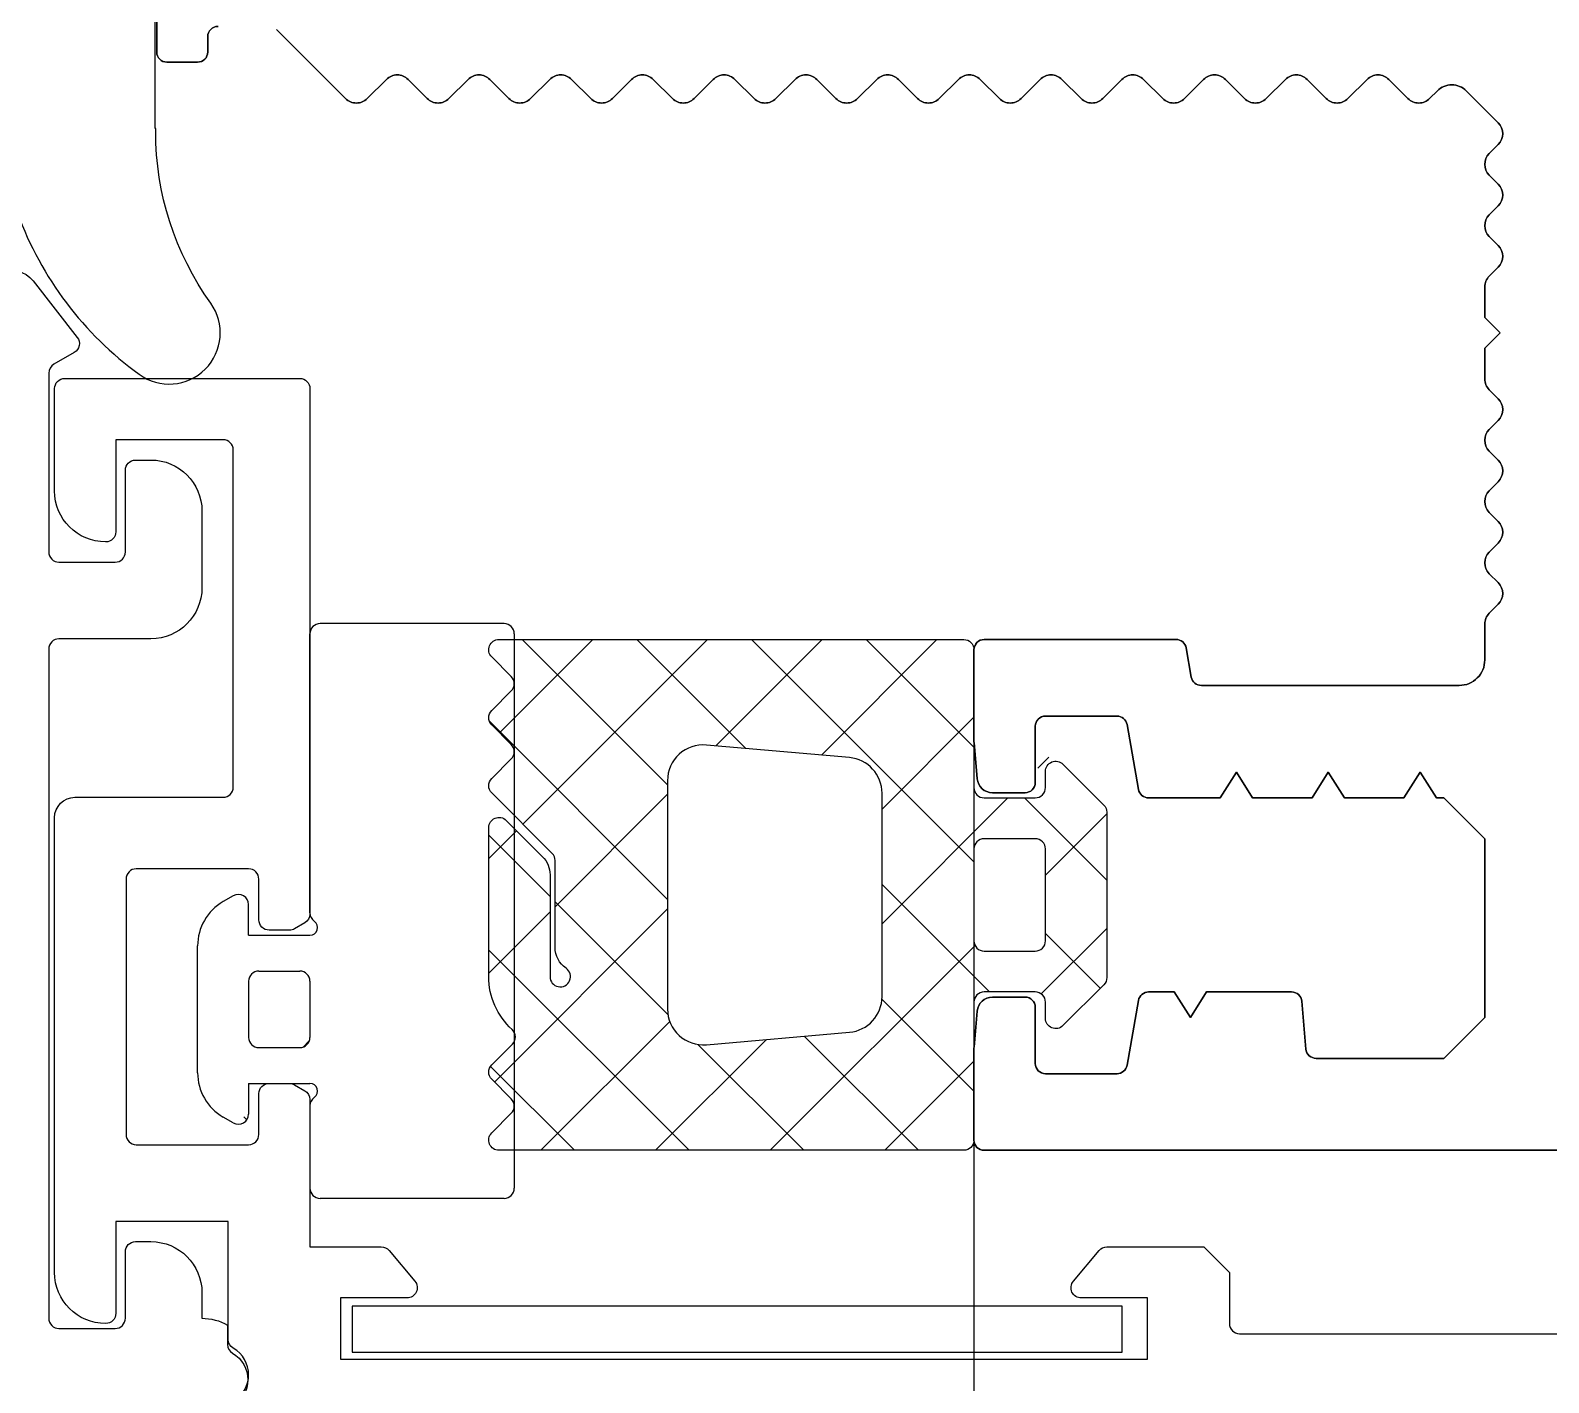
# Model space of a CAD drawing. Header units: inches. Extents: x 21 to 32698, y 13 to 3712.
# Drawn here: x 3024.91 to 3027.883, y 1853.385 to 1856.032 of the extents above; entities that cross this region are included whole.
import ezdxf

# ---------------------------------------------------------------- set-up
doc = ezdxf.new("R2010")
doc.units = ezdxf.units.IN
doc.header["$MEASUREMENT"] = 0
doc.set_wipeout_variables(frame=1)
for name, color, linetype, lineweight in [('Z_MİM_-KM-GLAZ', 8, 'Continuous', 25), ('Z_MİM_-KM-PAINT', 8, 'Continuous', 25), ('Z_MİM_-KM-PATTERN-00', 8, 'Continuous', 25), ('Z_MİM_-KM-PAVEMENT', 8, 'Continuous', 25), ('Z_MİM_-KM-STRS', 8, 'Continuous', 25), ('Z_MİM_-KM-WALL-PLASTER', 8, 'Continuous', 25), ('Z_MİM_78-köpük', 8, 'Continuous', 25), ('Z_MİM_ALUMINIUM', 8, 'Continuous', 25), ('Z_MİM_fitiller_k', 8, 'Continuous', 25), ('Z_MİM_PVC-3', 8, 'Continuous', 25), ('Z_MİM_TR', 8, 'Continuous', 25)]:
    doc.layers.add(name, color=color, linetype=linetype, lineweight=lineweight)

# ---------------------------------------------------------------- blocks, each defined once
blk = doc.blocks.new('TRETUVAR')
at = {"layer": 'Z_MİM_-KM-PATTERN-00'}
h = blk.add_hatch(dxfattribs=at)
h.set_pattern_fill('AR-B816', color=256, scale=0.3, angle=90)
h.set_pattern_definition([(90, (21322.77130909153, 490.0316560943374), (-60.96, 3.7e-15), []), (180, (21322.77130909153, 490.0316560943374), (-60.96, -60.96), [60.96, -60.96])])
h.paths.add_polyline_path([(22632.77169056126, 2700.032280015586), (19252.77154027122, 2700.032280015586), (19252.77154027122, 2750.032225665604), (19097.77169698004, 2750.032280015583), (19097.77168145146, 2610.032280015588), (22542.77169056112, 2610.032280015588), (22542.77169056112, 2080.129651826152), (22697.77169056127, 2080.129651826152), (22697.77169056127, 1460.129651826151), (22542.77169056112, 1460.129651826151), (22542.77169056112, 980.0316989327548), (21222.77130909154, 980.0316989327546), (21222.77130909154, 590.0316560943356), (20152.77217335889, 590.0316560943356), (20152.77217335889, 980.031698932755), (19012.77152781016, 980.031698932755), (19012.77470603974, 1635.03117946213), (18722.77148703119, 1635.03117946213), (18722.77180417994, 2610.032280015588), (18807.77168921575, 2610.032280015588), (18807.77168921575, 2750.032280015588), (18632.77183330595, 2750.032280015588), (18632.77145790545, 1545.031179462132), (18922.7742659759, 1545.031179462133), (18922.77108774632, 890.0316989327565), (19882.77217335889, 890.0316989327565), (19882.77217335889, 665.0171917296054), (20022.75057058745, 665.0334293441427), (20022.77046885415, 490.0316560943373), (21322.77130909153, 490.0316560943373), (21322.77130909153, 890.0316989327565), (22632.77169056126, 890.0316989327571), (22632.77169056126, 1220.129651826155), (22797.7716905614, 1220.129651826155), (22797.7716905614, 2180.129651826148), (22632.77169056126, 2180.129651826148)])
h.paths.add_polyline_path([(19082.77168921575, 2750.032280015588), (18822.77168921575, 2750.032280015588), (18822.77168921575, 2610.032280015588), (19082.77168921575, 2610.032280015588)], flags=16)
at = {"layer": 'Z_MİM_-KM-PAVEMENT'}
blk.add_lwpolyline([(22542.77169056112, 1460.129651826151), (22542.77169056112, 980.0316989327548), (21222.77130909154, 980.0316989327548), (21222.77130909154, 590.0316560943356), (20152.77217335889, 590.0316560943356), (20152.77217335889, 980.0316989327548), (19012.77152781016, 980.0316989327548), (19012.77470603974, 1635.03117946213), (18722.77148703119, 1635.03117946213), (18722.77180417994, 2610.032280015588), (22542.77169056112, 2610.032280015588), (22542.77169056112, 2080.129651826152), (22697.77169056127, 2080.129651826152), (22697.77169056127, 1460.129651826151)], close=True, dxfattribs=at)
blk = doc.blocks.new('D09056')
at = {"layer": 'Z_MİM_78-köpük'}
blk.add_lwpolyline([(6, -9.143241068231873, -0.3149141225648517), (6.656664916314182, -8.204028089065101, 0.1493316839022407), (9.809564949944617, -5.822377295466138, 0.8506979925001935), (8.417814140906557, -4.422291246126405, -0.1566156319065573), (5.061590343015268, -5.499999999883582), (5, -5.499999999883582), (5, -5.508868061588143), (1.800000000046565, -5.508868061588143), (1.800000000046565, -1.160423765308221), (0.6251196609809995, -0.2194710706826299, 0.3510864949877069), (-0.6251196609809995, -0.2194710706826299), (-1.800000000046565, -1.160423765308221), (-1.800000000046565, -5.508868061588143), (-5, -5.508868061588143), (-5.061590343015268, -5.499999999883582, -0.1566156319066153), (-8.417814140906557, -4.422291246126405, 0.8506979925007954), (-9.809564949944617, -5.822377295466138, 0.14933168390224), (-6.656664916314182, -8.204028089065101, -0.3149141225648603), (-6, -9.143241068231873), (-6, -25.07252294640057, -0.5554935001659127), (-7.44162405654788, -25.96972314291634, -0.0473505120421293), (-8.397468945942817, -25.38100557320286, 0.8663340624321554), (-9.803206408862023, -26.77480182982981, 0.2374839511014017), (-4.371487642405553, -29.50889287900645), (4.371487642405553, -29.50889287900645, 0.2374839511013964), (9.803206408862023, -26.77480182982981, 0.8663340624315139), (8.397468945942817, -25.38100557320286, -0.0473505120421291), (7.44162405654788, -25.96972314291634, -0.5554935001659314), (6, -25.07252294640057)], format="xyb", close=True, dxfattribs=at)
blk = doc.blocks.new('asffgdf')
at = {"layer": 'Z_MİM_fitiller_k'}
h = blk.add_hatch(dxfattribs=at)
h.set_pattern_fill('ANSI37', color=256, scale=0.05)
h.set_pattern_definition([(44.99999999999999, (0.283603508152737, 253.1126986398763), (-0.1122532015133643, 0.1122532015133643), []), (135, (0.283603508152737, 253.1126986398763), (-0.1122532015133643, -0.1122532015133643), [])])
edge = h.paths.add_edge_path()
edge.add_line((18211.9412822918, -551.8222894958228), (18211.9412822918, -551.7022894958966))
edge = h.paths.add_edge_path()
edge.add_arc((18211.92628229158, -551.7022894958966), 0.0150000000000001, 0, 145.150095453922)
edge = h.paths.add_edge_path()
edge.add_arc((18211.8975594786, -551.6822894955978), 0.0200000000000003, 270, 325.150095453922)
edge = h.paths.add_edge_path()
edge.add_line((18211.8975594786, -551.7022894958966), (18211.35128229158, -551.7022894958966))
edge = h.paths.add_edge_path()
edge.add_arc((18211.35128229158, -551.6822894955978), 0.0200000000000001, 180, 270)
edge = h.paths.add_edge_path()
edge.add_line((18211.33128229165, -551.3222894958228), (18211.33128229165, -551.6822894955978))
edge = h.paths.add_edge_path()
edge.add_arc((18211.35128229158, -551.3222894958228), 0.02, 90, 180)
edge = h.paths.add_edge_path()
edge.add_line((18211.35128229158, -551.3022894953385), (18212.43628229173, -551.3022894953385))
edge = h.paths.add_edge_path()
edge.add_arc((18212.43628229173, -551.3222894958228), 0.0200000000000001, 0, 90)
edge = h.paths.add_edge_path()
edge.add_line((18212.45628229165, -551.3222894958228), (18212.45628229165, -551.6822894955978))
edge = h.paths.add_edge_path()
edge.add_arc((18212.43628229173, -551.6822894955978), 0.0200000000000003, 270, 360)
edge = h.paths.add_edge_path()
edge.add_line((18212.27500510486, -551.7022894958966), (18212.43628229173, -551.7022894958966))
edge = h.paths.add_edge_path()
edge.add_arc((18212.27500510486, -551.6822894955978), 0.0200000000000001, 214.8499045402628, 269.9999999941849)
edge = h.paths.add_edge_path()
edge.add_arc((18212.24628229188, -551.7022894958966), 0.0150000000000001, 34.84990455584028, 180.0000000097624)
edge = h.paths.add_edge_path()
edge.add_line((18212.23128229165, -551.8222894958228), (18212.23128229165, -551.7022894958966))
edge = h.paths.add_edge_path()
edge.add_line((18212.23128229165, -551.8222894958228), (18212.2912822918, -551.8222894958228))
edge = h.paths.add_edge_path()
edge.add_arc((18212.2912822918, -551.8422894957469), 0.0200000000000002, 329.9999999790277, 449.9999999974328)
edge = h.paths.add_edge_path()
edge.add_line((18212.30860279957, -551.8522894957125), (18212.29705579477, -551.8722894958256))
edge = h.paths.add_edge_path()
edge.add_arc((18212.21045325371, -551.8222894958228), 0.1, 270, 329.9999999815948)
edge = h.paths.add_edge_path()
edge.add_line((18212.21045325371, -551.9222894958211), (18211.96211132976, -551.9222894958211))
edge = h.paths.add_edge_path()
edge.add_arc((18211.96211132975, -551.8222894958228), 0.1, 210.0000000178993, 269.9999999994942)
edge = h.paths.add_edge_path()
edge.add_line((18211.86396178389, -551.8522894957125), (18211.87550878869, -551.8722894958256))
edge = h.paths.add_edge_path()
edge.add_arc((18211.88128229166, -551.8422894957469), 0.0200000000000001, 90, 210.0000000184052)
edge = h.paths.add_edge_path()
edge.add_line((18211.9412822918, -551.8222894958228), (18211.88128229165, -551.8222894958228))
edge = h.paths.add_edge_path()
edge.add_line((18212.03128229166, -551.8222894958228), (18212.14128229181, -551.8222894958228))
edge = h.paths.add_edge_path()
edge.add_arc((18212.14128229181, -551.802289495524), 0.0200000000000001, 270, 360)
edge = h.paths.add_edge_path()
edge.add_line((18212.16128229173, -551.802289495524), (18212.16128229173, -551.7222894958206))
edge = h.paths.add_edge_path()
edge.add_arc((18212.14128229181, -551.7222894958242), 0.0200000000000001, 0, 90)
edge = h.paths.add_edge_path()
edge.add_line((18212.03128229166, -551.7022894958966), (18212.14128229181, -551.7022894958966))
edge = h.paths.add_edge_path()
edge.add_arc((18212.03128229166, -551.7222894958242), 0.02, 90, 180)
edge = h.paths.add_edge_path()
edge.add_line((18212.01128229173, -551.802289495524), (18212.01128229173, -551.7222894958206))
edge = h.paths.add_edge_path()
edge.add_arc((18212.03128229166, -551.802289495524), 0.0200000000000001, 180, 270)
at = {"layer": 'Z_MİM_ALUMINIUM'}
blk.add_lwpolyline([(18212.8536586327, -551.8522894958616, 0.5773502691896255), (18212.74973558425, -551.8522894958616, -0.2679491924311231), (18212.73241507617, -551.8622894958708), (18212.50128229165, -551.8622894958708), (18212.50128229165, -552.0822894958648), (18212.68128229165, -552.0822894958648, -0.4142135623735947), (18212.70128229165, -552.1022894958616, -0.4142135623725956), (18212.60128229165, -552.2022894958602), (18211.71128229166, -552.2022894958602, -0.4142135623730951), (18211.67128229166, -552.1622894958703), (18211.67128229166, -551.8722894958584, 0.4142135623730951), (18211.65128229165, -551.8522894958616), (18210.99128229165, -551.8522894958616, 0.4142135623730951), (18210.97128229166, -551.8722894958584), (18210.97128229166, -552.0822894958648), (18211.15128229165, -552.0822894958648, -0.4142135623741272), (18211.17128229166, -552.1022894958616, -0.4142135623730951), (18211.07128229165, -552.2022894958602), (18210.87128229166, -552.2022894958602, -0.4142135623730951), (18210.85128229165, -552.182289495867), (18210.85128229165, -551.722289495857, -0.4142135623725956), (18210.87128229166, -551.7022894958602), (18211.89973528627, -551.7022894958602, -0.2679491924311221), (18211.91705579434, -551.7122894958695), (18211.92860279973, -551.7322894958663, -0.1316524975873964), (18211.93128229165, -551.7422894958538), (18211.93128229165, -551.7822894958656, -0.4142135623730951), (18211.91128229166, -551.8022894958623), (18211.83128229165, -551.8022894958623, 0.4142135623730951), (18211.81128229166, -551.8222894958554), (18211.81128229166, -552.0422894958531, 0.4142135623730951), (18211.83128229165, -552.0622894958717), (18212.33128229165, -552.0622894958717, 0.4142135623730951), (18212.35128229165, -552.0422894958531), (18212.35128229165, -551.8222894958554, 0.4142135623730951), (18212.33128229165, -551.8022894958623), (18212.25128229165, -551.8022894958623, -0.4142135623730951), (18212.23128229165, -551.7822894958656), (18212.23128229165, -551.7422894958538, -0.1316524975873955), (18212.23396178357, -551.7322894958663), (18212.24550878896, -551.7122894958695, -0.2679491924311231), (18212.26282929703, -551.7022894958602), (18212.55128229165, -551.7022894958602), (18212.55128229165, -551.5626354737316, -0.2216946626429391), (18212.55842653946, -551.5473145848728), (18212.61842653946, -551.49696860701, -0.6370702608074942), (18212.65128229165, -551.5122894958722), (18212.65128229165, -551.6422894958516), (18212.77128229166, -551.6422894958516), (18212.77128229166, -550.0622894958716), (18212.65128229165, -550.0622894958716), (18212.65128229165, -550.1922894958509, -0.6370702608062602), (18212.61842653947, -550.2076103847132), (18212.55842653946, -550.1572644068501, -0.2216946626429391), (18212.55128229165, -550.1419435179916), (18212.55128229165, -549.9522894958602), (18212.60128229165, -549.9022894958609), (18212.70128229165, -549.9022894958609, 0.4142135623730951), (18212.72128229166, -549.8822894958676), (18212.72128229166, -548.6572894958656)], format="xyb", dxfattribs=at)
blk.add_lwpolyline([(18212.66730474316, -550.1119079681914), (18212.66730474316, -551.6199079682003), (18212.75730474316, -551.6199079682003), (18212.75730474316, -550.1119079681914)], close=True, dxfattribs=at)
at = {"layer": 'Z_MİM_fitiller_k', "linetype": 'Continuous'}
for p, q in [((18211.35128229158, -551.3022894953385), (18212.43628229173, -551.3022894953385)), ((18211.33128229165, -551.3222894958228), (18211.33128229165, -551.6822894955978)), ((18212.45628229165, -551.3222894958228), (18212.45628229165, -551.6822894955978)), ((18211.8975594786, -551.7022894958966), (18211.35128229158, -551.7022894958966)), ((18211.9412822918, -551.8222894958228), (18211.9412822918, -551.7022894958966)), ((18212.01128229173, -551.802289495524), (18212.01128229173, -551.7222894958242)), ((18212.03128229166, -551.7022894958966), (18212.14128229181, -551.7022894958966)), ((18212.16128229173, -551.802289495524), (18212.16128229173, -551.7222894958242)), ((18212.23128229165, -551.8222894958228), (18212.23128229165, -551.7022894958966)), ((18212.27500510486, -551.7022894958966), (18212.43628229173, -551.7022894958966)), ((18211.9412822918, -551.8222894958228), (18211.88128229166, -551.8222894958228)), ((18212.03128229166, -551.8222894958228), (18212.14128229181, -551.8222894958228)), ((18212.23128229165, -551.8222894958228), (18212.2912822918, -551.8222894958228)), ((18211.86396178389, -551.8522894957125), (18211.87550878869, -551.8722894958219)), ((18212.30860279957, -551.8522894957125), (18212.29705579477, -551.8722894958219)), ((18212.21045325371, -551.9222894958211), (18211.96211132975, -551.9222894958211))]:
    blk.add_line(p, q, dxfattribs=at)
for centre, radius, start, end in [((18211.35128229158, -551.3222894958228), 0.02, 90, 180), ((18212.43628229173, -551.3222894958228), 0.0200000000000001, 0, 90), ((18211.35128229158, -551.6822894955978), 0.0200000000000001, 180, 270), ((18211.8975594786, -551.6822894955978), 0.0200000000000003, 270, 325.1500954573288), ((18211.92628229158, -551.7022894958966), 0.0150000000000001, 0, 145.1500954573288), ((18212.24628229188, -551.7022894958966), 0.0150000000000001, 34.84990454267123, 180), ((18212.27500510486, -551.6822894955978), 0.0200000000000001, 214.8499045426712, 270), ((18212.43628229173, -551.6822894955978), 0.0200000000000003, 270, 0), ((18212.03128229166, -551.7222894958242), 0.02, 90, 180), ((18212.14128229181, -551.7222894958242), 0.0200000000000001, 0, 90), ((18212.03128229166, -551.802289495524), 0.0200000000000001, 180, 270), ((18212.14128229181, -551.802289495524), 0.0200000000000001, 270, 0), ((18211.88128229166, -551.8422894957469), 0.0200000000000001, 90, 210.0000000164585), ((18212.2912822918, -551.8422894957469), 0.0200000000000002, 329.9999999835415, 90), ((18211.96211132975, -551.8222894958228), 0.1, 210.0000000164585, 270), ((18212.21045325371, -551.8222894958228), 0.1, 270, 329.9999999835415)]:
    blk.add_arc(centre, radius, start, end, dxfattribs=at)
at = {"layer": 'Z_MİM_PVC-3'}
blk.add_lwpolyline([(18210.64855289179, -552.3101074966246, -0.3835677406671832), (18210.66025713837, -552.2442649310353), (18210.7709712737, -552.1579213661963, -0.4554622882945452), (18210.80059122787, -552.1636924047153), (18210.82368523742, -552.2036923877306, 0.267950349402715), (18210.84100575621, -552.2136923369137), (18211.19100574728, -552.2136923369137, 0.4142152744246323), (18211.21100573878, -552.1936923453933), (18211.21100573878, -552.0836923455456, 0.4142128380849206), (18211.19100574728, -552.0636923540505), (18211.0310057221, -552.0636923540505, -0.4142133793997528), (18211.01100573059, -552.0436923625304), (18211.01100573059, -552.0136923287166, -0.414213318598271), (18211.11100573469, -551.9136923711878), (18211.26100576412, -551.9136923711878, -0.414213231951213), (18211.36100576821, -552.0136923287166), (18211.36100576821, -552.1936923453933, 0.4142161174500709), (18211.38100575972, -552.2136923369137), (18212.69100571561, -552.2136923369137, 0.4142168576742847), (18212.71100570712, -552.1936923453933), (18212.71100570712, -552.0836923455456, 0.4142144213370557), (18212.69100571561, -552.0636923540505), (18212.56100572426, -552.0636923540505, -0.4142134873727205), (18212.54100573275, -552.0436923625304), (18212.54100573275, -552.0136923287166, -0.414213476594062), (18212.64100578341, -551.9136923711878), (18212.69100571561, -551.9136923738654, -0.131652220613003), (18212.7044032601, -551.863692273887), (18212.74213854453, -551.8636923458537, 0.267950191789389), (18212.75945903765, -551.8536923698514, -0.5773502691890302), (18212.86338208611, -551.8536923698514, 0.2246873417998352)], format="xyb", dxfattribs=at)
blk = doc.blocks.new('-KM-AL2 210_900')
blk.add_wipeout([(1434.2586858923214, 1419.9984443482087), (1434.258685892317, 1217.755859651912), (1415.603686079591, 1217.755859651912), (1415.6036860795912, 1421.9728942789698), (1434.2733305532627, 1422.1837996872691)])
at = {"layer": 'Z_MİM_fitiller_k'}
h = blk.add_hatch(dxfattribs=at)
h.set_pattern_fill('ANSI37', color=256, scale=0.05, angle=-90.00000000000158)
h.set_pattern_definition([(314.9999999999983, (1431.273330553263, 1414.288420569089), (0.1122532015133675, 0.1122532015133612), []), (44.99999999999841, (1431.273330553263, 1414.288420569089), (-0.1122532015133612, 0.1122532015133675), [])])
h.paths.add_polyline_path([(1419.273330553275, 1412.078420569105, -0.4142135623715162), (1419.29333055327, 1412.098420569102), (1419.39333055327, 1412.098420569102, -0.4142135623462189), (1419.413330553265, 1412.078420569105), (1419.413330553265, 1412.046704840341, 0.6681786378943376), (1419.447472688896, 1412.032562704717), (1419.527472688889, 1412.112562704726, 0.1989123673737493), (1419.533330553272, 1412.12670484035), (1419.533330553272, 1412.45013629783, 0.1989123673761124), (1419.527472688889, 1412.464278433483), (1419.447472688896, 1412.544278433462, 1.274186878251081), (1419.409002110749, 1412.510846440735, -0.6273636377442715), (1419.39333055327, 1412.478420569106), (1419.29333055327, 1412.478420569106, -0.4142135623715162), (1419.273330553275, 1412.498420569096), (1419.273330553263, 1412.768420569093, 0.4142135623715163), (1419.253330553267, 1412.78842056909), (1418.34333055327, 1412.78842056909, 0.6681786379055568), (1418.329188417646, 1412.754278433469), (1418.367472688891, 1412.715994162212, -0.4142135623508305), (1418.367472688891, 1412.687709890986), (1418.329188417646, 1412.649425619729, 0.4142135623508329), (1418.329188417646, 1412.621141348481), (1418.367472688891, 1412.582857077224, -0.4142135623508287), (1418.367472688891, 1412.554572806006), (1418.329188417646, 1412.516288534749, 0.4142135623574588), (1418.329188417646, 1412.488004263501), (1418.453330553268, 1412.363862127862), (1418.453330553268, 1412.185866195552, 0.2453926839650177), (1418.4747591247, 1412.144833605231, -1.650385117532158), (1418.44333055327, 1412.128420569101), (1418.44333055327, 1412.327709890978, 0.1989123673849686), (1418.42868589233, 1412.363065230038), (1418.357472688882, 1412.434278433477, 0.6681786379101065), (1418.323330553274, 1412.420136297853), (1418.323330553263, 1412.128420569101, 0.2107675906562012), (1418.368941895143, 1412.025024335049, -0.4276070770252274), (1418.369599936754, 1411.996111308817), (1418.329188417646, 1411.95569978972, 0.4142135623435061), (1418.329188417646, 1411.927415518472), (1418.367472688891, 1411.889131247215, -0.4142135623480435), (1418.367472688891, 1411.860846975967), (1418.329188417646, 1411.822562704732, 0.6681786379021168), (1418.34333055327, 1411.78842056909), (1419.253330553267, 1411.78842056909, 0.4142135623715166), (1419.273330553263, 1411.808420569108)])
h.paths.add_polyline_path([(1419.029431455259, 1412.0195753611), (1418.749431455266, 1411.995078535317, -0.4400105308912737), (1418.673330553274, 1412.064812164182), (1418.673330553274, 1412.512028974026, -0.4400105308921779), (1418.749431455266, 1412.581762602884), (1419.029431455259, 1412.557265777101, -0.3888787318526579), (1419.09333055327, 1412.487532148236), (1419.09333055327, 1412.089308989965, -0.3888787318535296)], flags=16)
h.paths.add_polyline_path([(1419.273330553275, 1412.1984205691, 0.4142135623680863), (1419.29333055327, 1412.178420569104), (1419.39333055327, 1412.178420569104, 0.4142135623730955), (1419.413330553265, 1412.1984205691), (1419.413330553265, 1412.378420569101, 0.4142135623730951), (1419.39333055327, 1412.398420569098), (1419.29333055327, 1412.398420569098, 0.4142135623730953), (1419.273330553275, 1412.378420569101)], flags=17)
h.paths.add_polyline_path([(1415.579205931097, 1412.133984060969, -0.4142135622994122), (1415.579205931097, 1412.162268332217), (1415.617490202354, 1412.200552603473, 0.4142135623428051), (1415.617490202354, 1412.228836874692), (1415.493348066721, 1412.352979010331), (1415.493348066721, 1412.530974942641, 0.2453926839581106), (1415.471919495301, 1412.572007532963, -1.650385117507901), (1415.50334806673, 1412.588420569093), (1415.50334806673, 1412.389131247215, 0.1989123673783311), (1415.517992727671, 1412.353775908155), (1415.589205931095, 1412.282562704717, 0.6681786379211794), (1415.623348066726, 1412.296704840341), (1415.623348066726, 1412.588420569093, 0.2107675906989298), (1415.577736724834, 1412.691816803166, -0.4276070770697666), (1415.577078683223, 1412.720729829354), (1415.617490202354, 1412.761141348495, 0.4142135623326677), (1415.617490202354, 1412.789425619721), (1415.579205931097, 1412.827709890978, -0.414213562342478), (1415.579205931097, 1412.855994162226), (1415.617490202354, 1412.894278433483, 0.668178637902121), (1415.60334806673, 1412.928420569104), (1415.293348066721, 1412.928420569104, 0.414213562371519), (1415.273348066726, 1412.908420569085), (1415.273348066726, 1412.638420569088, -0.4142135623715138), (1415.25334806673, 1412.61842056909), (1415.15334806673, 1412.61842056909, -0.4142135623731087), (1415.133348066724, 1412.638420569088), (1415.133348066724, 1412.670136297853, 0.6681786379045161), (1415.099205931104, 1412.684278433476), (1415.019205931099, 1412.604278433468, 0.1989123673903005), (1415.013348066728, 1412.590136297844), (1415.013348066728, 1412.266704840334, 0.1989123673891128), (1415.019205931099, 1412.252562704711), (1415.099205931104, 1412.172562704709, 1.274186878190297), (1415.137676509251, 1412.205994697437, -0.6273636377411906), (1415.15334806673, 1412.238420569087), (1415.25334806673, 1412.238420569087, -0.4142135623721086), (1415.273348066726, 1412.218420569097), (1415.273348066726, 1411.788533281568, 0.1763269807064363), (1415.278027177861, 1411.775677529378), (1415.588027177859, 1411.40623391567, 0.7002075382113861), (1415.623348066726, 1411.419089667859), (1415.623348066726, 1411.512905796302, 0.1316524975885075), (1415.620668574809, 1411.522905796261), (1415.481104710759, 1411.76463749968, -0.4931454260254017), (1415.541825346628, 1411.911230082329), (1415.608524447624, 1411.929102052567, 0.5773502691628335), (1415.617490202354, 1411.962562704724), (1415.579205931097, 1412.000846975959, -0.4142135623396987), (1415.579205931097, 1412.029131247229), (1415.617490202354, 1412.067415518464, 0.4142135623424787), (1415.617490202354, 1412.095699789712)])
h.paths.add_polyline_path([(1415.25334806673, 1412.318420569096), (1415.15334806673, 1412.318420569096, -0.4142135623731094), (1415.133348066724, 1412.338420569092), (1415.133348066724, 1412.518420569093, -0.4142135623730927), (1415.15334806673, 1412.53842056909), (1415.25334806673, 1412.53842056909, -0.4142135623730915), (1415.273348066726, 1412.518420569093), (1415.273348066726, 1412.338420569092, -0.414213562388179)], flags=16)
at = {"layer": 'Z_MİM_ALUMINIUM', "linetype": 'ByBlock'}
for points in [[(1431.153330553267, 1411.788420569046), (1419.293330553258, 1411.788420568995, -0.4142135623730951), (1419.273330553263, 1411.808420569014), (1419.273330553263, 1411.988420568999, -0.021820077622492), (1419.273406659302, 1411.990163683924), (1419.279607117144, 1412.061035241309, -0.3888787318525955), (1419.309492958084, 1412.088420568998), (1419.373330553263, 1412.088420568998, -0.4142135623730951), (1419.393330553258, 1412.068420569001), (1419.393330553258, 1411.958420569015, 0.4142135623730951), (1419.413330553265, 1411.938420568996), (1419.553330553268, 1411.938420568996, 0.3639702342622564), (1419.573026708318, 1411.954947605507), (1419.595410700366, 1412.081893532613, -0.3639702342622565), (1419.615106855417, 1412.098420569007), (1419.665106855417, 1412.098420569007), (1419.696960368464, 1412.048420569004), (1419.7288138815, 1412.098420569007), (1419.895106855421, 1412.098420569007, -0.3888787318525955), (1419.915030749378, 1412.080163683913), (1419.923209734682, 1411.986677454213, 0.3888787318525955), (1419.943133628639, 1411.968420569003), (1420.193330553258, 1411.968420569003), (1420.273330553263, 1412.048420569004), (1420.273330553263, 1412.398420569003), (1420.193330553258, 1412.478420569012), (1420.1788138815, 1412.478420569012), (1420.146960368464, 1412.528420569008), (1420.115106855417, 1412.478420569012), (1419.998813881506, 1412.478420569012), (1419.96696036846, 1412.528420569008), (1419.935106855423, 1412.478420569012), (1419.818813881502, 1412.478420569012), (1419.786960368467, 1412.528420569008), (1419.755106855419, 1412.478420569012), (1419.615106855417, 1412.478420569012, -0.3639702342622565), (1419.595410700366, 1412.494947605493), (1419.573026708318, 1412.621893532607, 0.3639702342622564), (1419.553330553268, 1412.638420568994), (1419.413330553265, 1412.638420568994, 0.4142135623730951), (1419.393330553258, 1412.618420569004), (1419.393330553258, 1412.508420569018, -0.4142135623730951), (1419.373330553263, 1412.488420568999), (1419.309492958084, 1412.488420568999, -0.3888787318525955), (1419.279607117144, 1412.515805896797), (1419.273406659302, 1412.586677454212, -0.021820077622492), (1419.273330553263, 1412.588420568998), (1419.273330553263, 1412.768420568998, -0.4142135623730951), (1419.293330553258, 1412.788420568995), (1419.669041231825, 1412.788420568995, -0.3639702342622564), (1419.688737386887, 1412.771893532608), (1419.698778490271, 1412.714947605516, 0.3639702342622565), (1419.718474645333, 1412.698420569006), (1420.223330553263, 1412.698420569006, 0.4142135623730951), (1420.273330553263, 1412.748420569009), (1420.273330553263, 1412.818420569118, -0.1989123673780283), (1420.28211734982, 1412.83963377251), (1420.299690942958, 1412.857207365621, 0.4142135623694223), (1420.299690942946, 1412.899633772514), (1420.282117349832, 1412.917207365699, -0.4142135623694223), (1420.28211734982, 1412.959633772505), (1420.299690942958, 1412.977207365617, 0.4142135623694223), (1420.299690942946, 1413.01963377251), (1420.282117349832, 1413.037207365629, -0.4142135623694223), (1420.28211734982, 1413.0796337725), (1420.299690942958, 1413.097207365612, 0.4142135623694223), (1420.299690942946, 1413.139633772505), (1420.282117349832, 1413.157207365624, -0.4142135623694223), (1420.28211734982, 1413.199633772517), (1420.299690942958, 1413.217207365607, 0.4142135623694223), (1420.299690942946, 1413.259633772501), (1420.282117349832, 1413.277207365619, -0.1989123673780283), (1420.273330553263, 1413.298420569121), (1420.273330553263, 1413.358420569111), (1420.303330553221, 1413.388420568994), (1420.273330553263, 1413.418420569), (1420.273330553263, 1413.478420569012, -0.1989123673780283), (1420.28211734982, 1413.499633772426), (1420.299690942958, 1413.51720736561, 0.4142135623694223), (1420.299690942946, 1413.559633772409), (1420.282117349832, 1413.577207365499, -0.4142135623694223), (1420.28211734982, 1413.619633772421), (1420.299690942958, 1413.637207365627, 0.4142135623694223), (1420.299690942946, 1413.679633772404), (1420.282117349832, 1413.697207365611, -0.4142135623694223), (1420.28211734982, 1413.739633772417), (1420.299690942958, 1413.757207365623, 0.4142135623694223), (1420.299690942946, 1413.799633772422), (1420.237043775819, 1413.862280939622, 0.4142135623767684), (1420.180475233323, 1413.862280939622), (1420.165401672912, 1413.847207379211, -0.4142135623894827), (1420.122975200627, 1413.847207379211), (1420.085401672908, 1413.884780906915, 0.4142135623894827), (1420.042975200622, 1413.884780906915), (1420.005401672903, 1413.847207379211, -0.4142135623894827), (1419.962975200618, 1413.847207379211), (1419.92540167291, 1413.884780906915, 0.4142135623894827), (1419.882975200625, 1413.884780906915), (1419.845401672905, 1413.847207379211, -0.4142135623894827), (1419.80297520062, 1413.847207379211), (1419.765401672912, 1413.884780906915, 0.4142135623894827), (1419.722975200627, 1413.884780906915), (1419.685401672908, 1413.847207379211, -0.4142135623894827), (1419.642975200622, 1413.847207379211), (1419.605401672903, 1413.884780906915, 0.4142135623894827), (1419.562975200618, 1413.884780906915), (1419.52540167291, 1413.847207379211, -0.4142135623894827), (1419.482975200624, 1413.847207379211), (1419.445401672905, 1413.884780906915, 0.4142135623894827), (1419.40297520062, 1413.884780906915), (1419.365401672912, 1413.847207379211, -0.4142135623894827), (1419.322975200627, 1413.847207379211), (1419.285401672907, 1413.884780906915, 0.4142135623894827), (1419.242975200623, 1413.884780906915), (1419.205401672903, 1413.847207379211, -0.4142135623894827), (1419.162975200618, 1413.847207379211), (1419.12540167291, 1413.884780906915, 0.4142135623894827), (1419.082975200625, 1413.884780906915), (1419.045401672905, 1413.847207379211, -0.4142135623894827), (1419.00297520062, 1413.847207379211), (1418.965401672912, 1413.884780906915, 0.4142135623894827), (1418.922975200627, 1413.884780906915), (1418.885401672907, 1413.847207379211, -0.4142135623894827), (1418.842975200622, 1413.847207379211), (1418.805401672903, 1413.884780906915, 0.4142135623894827), (1418.762975200618, 1413.884780906915), (1418.72540167291, 1413.847207379211, -0.4142135623894827), (1418.682975200625, 1413.847207379211), (1418.645401672906, 1413.884780906915, 0.4142135623894827), (1418.602975200619, 1413.884780906915), (1418.565401672912, 1413.847207379211, -0.4142135623894827), (1418.522975200627, 1413.847207379211), (1418.485401672908, 1413.884780906915, 0.4142135623894827), (1418.442975200622, 1413.884780906915), (1418.405401672903, 1413.847207379211, -0.4142135623894827), (1418.362975200618, 1413.847207379211), (1418.32540167291, 1413.884780906915, 0.4142135623894827), (1418.282975200625, 1413.884780906915), (1418.245401672905, 1413.847207379211, -0.4142135623894827), (1418.20297520062, 1413.847207379211), (1418.165401672912, 1413.884780906915, 0.4142135623894827), (1418.122975200627, 1413.884780906915), (1418.085401672908, 1413.847207379211, -0.4142135623894827), (1418.042975200622, 1413.847207379211), (1417.907619875148, 1413.982562704626, 0.1989123673805355)], [(1417.793330553258, 1413.988420568999, 0.4142135623730951), (1417.773330553263, 1413.968420569003), (1417.773330553263, 1413.938420568996, -0.4142135623730951), (1417.753330553267, 1413.918420569), (1417.693330553258, 1413.918420569, -0.4142135623730951), (1417.673330553263, 1413.938420568996), (1417.673330553263, 1414.023420569003, -0.1989123673787806)], [(1417.673330553263, 1414.023420569003), (1417.673330553263, 1413.938420568996, 0.4142135623730951), (1417.693330553258, 1413.918420569), (1417.753330553267, 1413.918420569, 0.4142135623730951), (1417.773330553263, 1413.938420568996), (1417.773330553263, 1413.968420569003, -0.4142135623730951), (1417.793330553258, 1413.988420568999)], [(1417.907619875148, 1413.982562704626), (1418.042975200611, 1413.847207379211, 0.4142135623894827), (1418.085401672908, 1413.847207379211), (1418.122975200615, 1413.884780906915, -0.4142135623894827), (1418.165401672912, 1413.884780906915), (1418.20297520062, 1413.847207379211, 0.4142135623894827), (1418.245401672917, 1413.847207379211), (1418.282975200613, 1413.884780906915, -0.4142135623894827), (1418.32540167291, 1413.884780906915), (1418.362975200618, 1413.847207379211, 0.4142135623894827), (1418.405401672915, 1413.847207379211), (1418.442975200611, 1413.884780906915, -0.4142135623894827), (1418.485401672908, 1413.884780906915), (1418.522975200615, 1413.847207379211, 0.4142135623894827), (1418.565401672912, 1413.847207379211), (1418.602975200619, 1413.884780906915, -0.4142135623894827), (1418.645401672917, 1413.884780906915), (1418.682975200613, 1413.847207379211, 0.4142135623894827), (1418.72540167291, 1413.847207379211), (1418.762975200618, 1413.884780906915, -0.4142135623894827), (1418.805401672915, 1413.884780906915), (1418.84297520061, 1413.847207379211, 0.4142135623894827), (1418.885401672907, 1413.847207379211), (1418.922975200615, 1413.884780906915, -0.4142135623894827), (1418.965401672912, 1413.884780906915), (1419.00297520062, 1413.847207379211, 0.4142135623894827), (1419.045401672916, 1413.847207379211), (1419.082975200613, 1413.884780906915, -0.4142135623894827), (1419.12540167291, 1413.884780906915), (1419.162975200618, 1413.847207379211, 0.4142135623894827), (1419.205401672915, 1413.847207379211), (1419.242975200611, 1413.884780906915, -0.4142135623894827), (1419.285401672907, 1413.884780906915), (1419.322975200616, 1413.847207379211, 0.4142135623894827), (1419.365401672912, 1413.847207379211), (1419.40297520062, 1413.884780906915, -0.4142135623894827), (1419.445401672917, 1413.884780906915), (1419.482975200613, 1413.847207379211, 0.4142135623894827), (1419.52540167291, 1413.847207379211), (1419.562975200618, 1413.884780906915, -0.4142135623894827), (1419.605401672915, 1413.884780906915), (1419.642975200611, 1413.847207379211, 0.4142135623894827), (1419.685401672908, 1413.847207379211), (1419.722975200615, 1413.884780906915, -0.4142135623894827), (1419.765401672912, 1413.884780906915), (1419.80297520062, 1413.847207379211, 0.4142135623894827), (1419.845401672917, 1413.847207379211), (1419.882975200613, 1413.884780906915, -0.4142135623894827), (1419.92540167291, 1413.884780906915), (1419.962975200618, 1413.847207379211, 0.4142135623894827), (1420.005401672915, 1413.847207379211), (1420.042975200611, 1413.884780906915, -0.4142135623894827), (1420.085401672908, 1413.884780906915), (1420.122975200615, 1413.847207379211, 0.4142135623894827), (1420.165401672912, 1413.847207379211), (1420.180475233323, 1413.862280939622, -0.4142135623767684), (1420.237043775819, 1413.862280939622), (1420.299690942958, 1413.799633772422, -0.4142135623694223), (1420.299690942946, 1413.757207365623), (1420.282117349832, 1413.739633772417, 0.4142135623694223), (1420.28211734982, 1413.697207365611), (1420.299690942958, 1413.679633772404, -0.4142135623694223), (1420.299690942946, 1413.637207365627), (1420.282117349832, 1413.619633772421, 0.4142135623694223), (1420.28211734982, 1413.577207365499), (1420.299690942958, 1413.559633772409, -0.4142135623694223), (1420.299690942946, 1413.51720736561), (1420.282117349832, 1413.499633772426, 0.1989123673780283), (1420.273330553263, 1413.478420569012), (1420.273330553263, 1413.418420569), (1420.303330553221, 1413.388420568994), (1420.273330553263, 1413.358420569111), (1420.273330553263, 1413.298420569121, 0.1989123673780283), (1420.28211734982, 1413.277207365619), (1420.299690942958, 1413.259633772501, -0.4142135623694223), (1420.299690942946, 1413.217207365607), (1420.282117349832, 1413.199633772517, 0.4142135623694223), (1420.28211734982, 1413.157207365624), (1420.299690942958, 1413.139633772505, -0.4142135623694223), (1420.299690942946, 1413.097207365612), (1420.282117349832, 1413.0796337725, 0.4142135623694223), (1420.28211734982, 1413.037207365629), (1420.299690942958, 1413.01963377251, -0.4142135623694223), (1420.299690942946, 1412.977207365617), (1420.282117349832, 1412.959633772505, 0.4142135623694223), (1420.28211734982, 1412.917207365699), (1420.299690942958, 1412.899633772514, -0.4142135623694223), (1420.299690942946, 1412.857207365621), (1420.282117349832, 1412.83963377251, 0.1989123673780283), (1420.273330553263, 1412.818420569118), (1420.273330553263, 1412.748420569009, -0.4142135623730951), (1420.223330553263, 1412.698420569006), (1419.718474645333, 1412.698420569006, -0.3639702342622565), (1419.698778490271, 1412.714947605516), (1419.688737386887, 1412.771893532608, 0.3639702342622564), (1419.669041231825, 1412.788420568995), (1419.293330553258, 1412.788420568995, 0.4142135623730951), (1419.273330553263, 1412.768420568998), (1419.273330553263, 1412.588420568998, 0.021820077622492), (1419.273406659302, 1412.586677454212), (1419.279607117144, 1412.515805896703, 0.3888787318525955), (1419.309492958084, 1412.488420568999), (1419.373330553263, 1412.488420568999, 0.4142135623730951), (1419.393330553258, 1412.508420569018), (1419.393330553258, 1412.618420569004, -0.4142135623730951), (1419.413330553265, 1412.638420568994), (1419.553330553268, 1412.638420568994, -0.3639702342622564), (1419.573026708318, 1412.621893532607), (1419.595410700366, 1412.494947605493, 0.3639702342622565), (1419.615106855417, 1412.478420569012), (1419.755106855419, 1412.478420569012), (1419.786960368467, 1412.528420569008), (1419.818813881502, 1412.478420569012), (1419.935106855423, 1412.478420569012), (1419.96696036846, 1412.528420569008), (1419.998813881506, 1412.478420569012), (1420.115106855417, 1412.478420569012), (1420.146960368464, 1412.528420569008), (1420.1788138815, 1412.478420569012), (1420.193330553258, 1412.478420569012), (1420.273330553263, 1412.398420569003), (1420.273330553263, 1412.048420569004), (1420.193330553258, 1411.968420569003), (1419.943133628639, 1411.968420569003, -0.3888787318525955), (1419.923209734682, 1411.986677454213), (1419.915030749378, 1412.080163683913, 0.3888787318525955), (1419.895106855421, 1412.098420569007), (1419.7288138815, 1412.098420569007), (1419.696960368464, 1412.048420569004), (1419.665106855417, 1412.098420569007), (1419.615106855417, 1412.098420569007, 0.3639702342622565), (1419.595410700366, 1412.081893532613), (1419.573026708318, 1411.954947605507, -0.3639702342622564), (1419.553330553268, 1411.938420568996), (1419.413330553265, 1411.938420568996, -0.4142135623730951), (1419.393330553258, 1411.958420569015), (1419.393330553258, 1412.068420569001, 0.4142135623730951), (1419.373330553263, 1412.088420568998), (1419.309492958084, 1412.088420568998, 0.3888787318525955), (1419.279607117144, 1412.061035241309), (1419.273406659302, 1411.990163683924, 0.021820077622492), (1419.273330553263, 1411.988420568999), (1419.273330553263, 1411.808420569014, 0.4142135623730951), (1419.293330553258, 1411.788420568995), (1431.153330553267, 1411.788420569046, 0.4142135623730951)]]:
    blk.add_lwpolyline(points, format="xyb", dxfattribs=at)
at = {"layer": 'Z_MİM_ALUMINIUM', "elevation": 0.0016274945012187}
blk.add_lwpolyline([(1419.273330553275, 1412.768421322467), (1419.273330553153, 1227.306238769979)], dxfattribs=at)
at = {"layer": 'Z_MİM_fitiller_k', "linetype": 'Continuous', "flags": 128}
for points in [[(1418.34333055327, 1412.78842056909), (1419.253330553267, 1412.78842056909, -0.4142135623604993), (1419.273330553263, 1412.768420569093), (1419.273330553275, 1412.498420569096, 0.4142135623637148), (1419.29333055327, 1412.478420569106), (1419.39333055327, 1412.478420569106, 0.4142135624274859), (1419.413330553265, 1412.498420569096), (1419.413330553265, 1412.530136297839, -0.6681786379123147), (1419.447472688896, 1412.544278433462), (1419.527472688889, 1412.464278433483, -0.1989123671328839), (1419.533330553272, 1412.450136297859), (1419.533330553272, 1412.12670484035, -0.1989123671339608), (1419.527472688889, 1412.112562704726), (1419.447472688896, 1412.032562704717, -0.6681786379088709), (1419.413330553265, 1412.046704840341), (1419.413330553265, 1412.078420569105, 0.4142135624249768), (1419.39333055327, 1412.098420569102), (1419.29333055327, 1412.098420569102, 0.4142135623622736), (1419.273330553275, 1412.078420569105), (1419.273330553263, 1411.808420569087, -0.4142135623673325), (1419.253330553267, 1411.78842056909), (1418.34333055327, 1411.78842056909, -0.6681786378507557), (1418.329188417646, 1411.82256270471), (1418.367472688891, 1411.860846975967, 0.4142135625183755), (1418.367472688891, 1411.889131247215), (1418.329188417646, 1411.927415518472, -0.4142135622125795), (1418.329188417646, 1411.95569978972), (1418.369599936754, 1411.996111308839, 0.4276070767931075), (1418.368941895155, 1412.025024335027, -0.2107675906692337), (1418.323330553263, 1412.128420569101), (1418.323330553274, 1412.420136297853, -0.6681786379880279), (1418.357472688894, 1412.434278433477), (1418.42868589233, 1412.363065230038, -0.1989123674244817), (1418.44333055327, 1412.327709890978), (1418.44333055327, 1412.128420569101, 1.650385117553696), (1418.4747591247, 1412.144833605231, -0.2453926839640709), (1418.453330553268, 1412.185866195552), (1418.453330553268, 1412.355577856611, 0.1989123677047627), (1418.447472688884, 1412.369719992235), (1418.329188417646, 1412.488004263501, -0.4142135622139115), (1418.329188417646, 1412.516288534749), (1418.367472688891, 1412.554572805977, 0.4142135625181806), (1418.367472688891, 1412.582857077224), (1418.329188417646, 1412.621141348481, -0.4142135622139115), (1418.329188417646, 1412.649425619729), (1418.367472688891, 1412.687709890986, 0.4142135625169058), (1418.367472688891, 1412.715994162212), (1418.329188417646, 1412.754278433469, -0.6681786378455814)], [(1418.749431455266, 1411.995078535317), (1419.029431455259, 1412.0195753611, 0.3888787318486766), (1419.09333055327, 1412.089308989965), (1419.09333055327, 1412.487532148236, 0.3888787318538547), (1419.029431455259, 1412.557265777101), (1418.749431455266, 1412.581762602884, 0.4400105308884239), (1418.673330553274, 1412.512028974026), (1418.673330553274, 1412.064812164182, 0.440010530888659)], [(1419.39333055327, 1412.178420569104, 0.4142135624258783), (1419.413330553265, 1412.1984205691), (1419.413330553265, 1412.378420569101, 0.4142135624249768), (1419.39333055327, 1412.398420569098), (1419.29333055327, 1412.398420569098, 0.4142135623622736), (1419.273330553275, 1412.378420569101), (1419.273330553275, 1412.1984205691, 0.4142135623630774), (1419.29333055327, 1412.178420569104)]]:
    blk.add_lwpolyline(points, format="xyb", close=True, dxfattribs=at)
at = {"rotation": 270}
blk.add_blockref('asffgdf', (1969.675621107796, 19624.15069696822), dxfattribs=at)
at = {"layer": 'Z_MİM_TR', "xscale": 0.1, "yscale": 0.1, "zscale": 0.1, "rotation": 270}
blk.add_blockref('D09056', (1418.221318331096, 1414.288420568995, -0.0016274945014006), dxfattribs=at)

msp = doc.modelspace()

# ---------------------------------------------------------------- linework, layer by layer
at = {"layer": 'Z_MİM_-KM-PAINT'}
msp.add_lwpolyline([(4657.257084179852, 1293.057684618013), (4657.257084179852, 966.5831009268966), (3316.257558632826, 966.5831009268821), (3316.257558632826, 1621.583180951138), (3026.258088518117, 1621.583394335766), (3026.258088518117, 2597.584265079445), (6847.258095074628, 2597.584265079445), (6847.258095074628, 966.5831087493367), (5326.25701265428, 966.5831087493367), (5326.25701265428, 1293.057684618013)], dxfattribs=at)
at = {"layer": 'Z_MİM_-KM-WALL-PLASTER'}
msp.add_lwpolyline([(4656.757084179854, 1293.057684618013), (4656.757084179854, 967.0831009268963), (3316.757558632825, 967.083100926882), (3316.757558632825, 1622.083180583236), (3026.758088518117, 1622.08339396785), (3026.758088518117, 2597.084265079445), (6846.758095074628, 2597.084265079445), (6846.758095074628, 967.0831087493366), (5326.75701265428, 967.0831087493366), (5326.75701265428, 1293.057684618013)], dxfattribs=at)

# ---------------------------------------------------------------- block references
at = {"layer": 'Z_MİM_-KM-STRS'}
msp.add_blockref('TRETUVAR', (-15696.01404252147, -12.94855516745), dxfattribs=at)

# ---------------------------------------------------------------- next in the draw order: block references
at = {"layer": 'Z_MİM_-KM-GLAZ'}
msp.add_blockref('-KM-AL2 210_900', (1607.484247835012, 442.0508703468454), dxfattribs=at)

doc.saveas('drawing.dxf')
